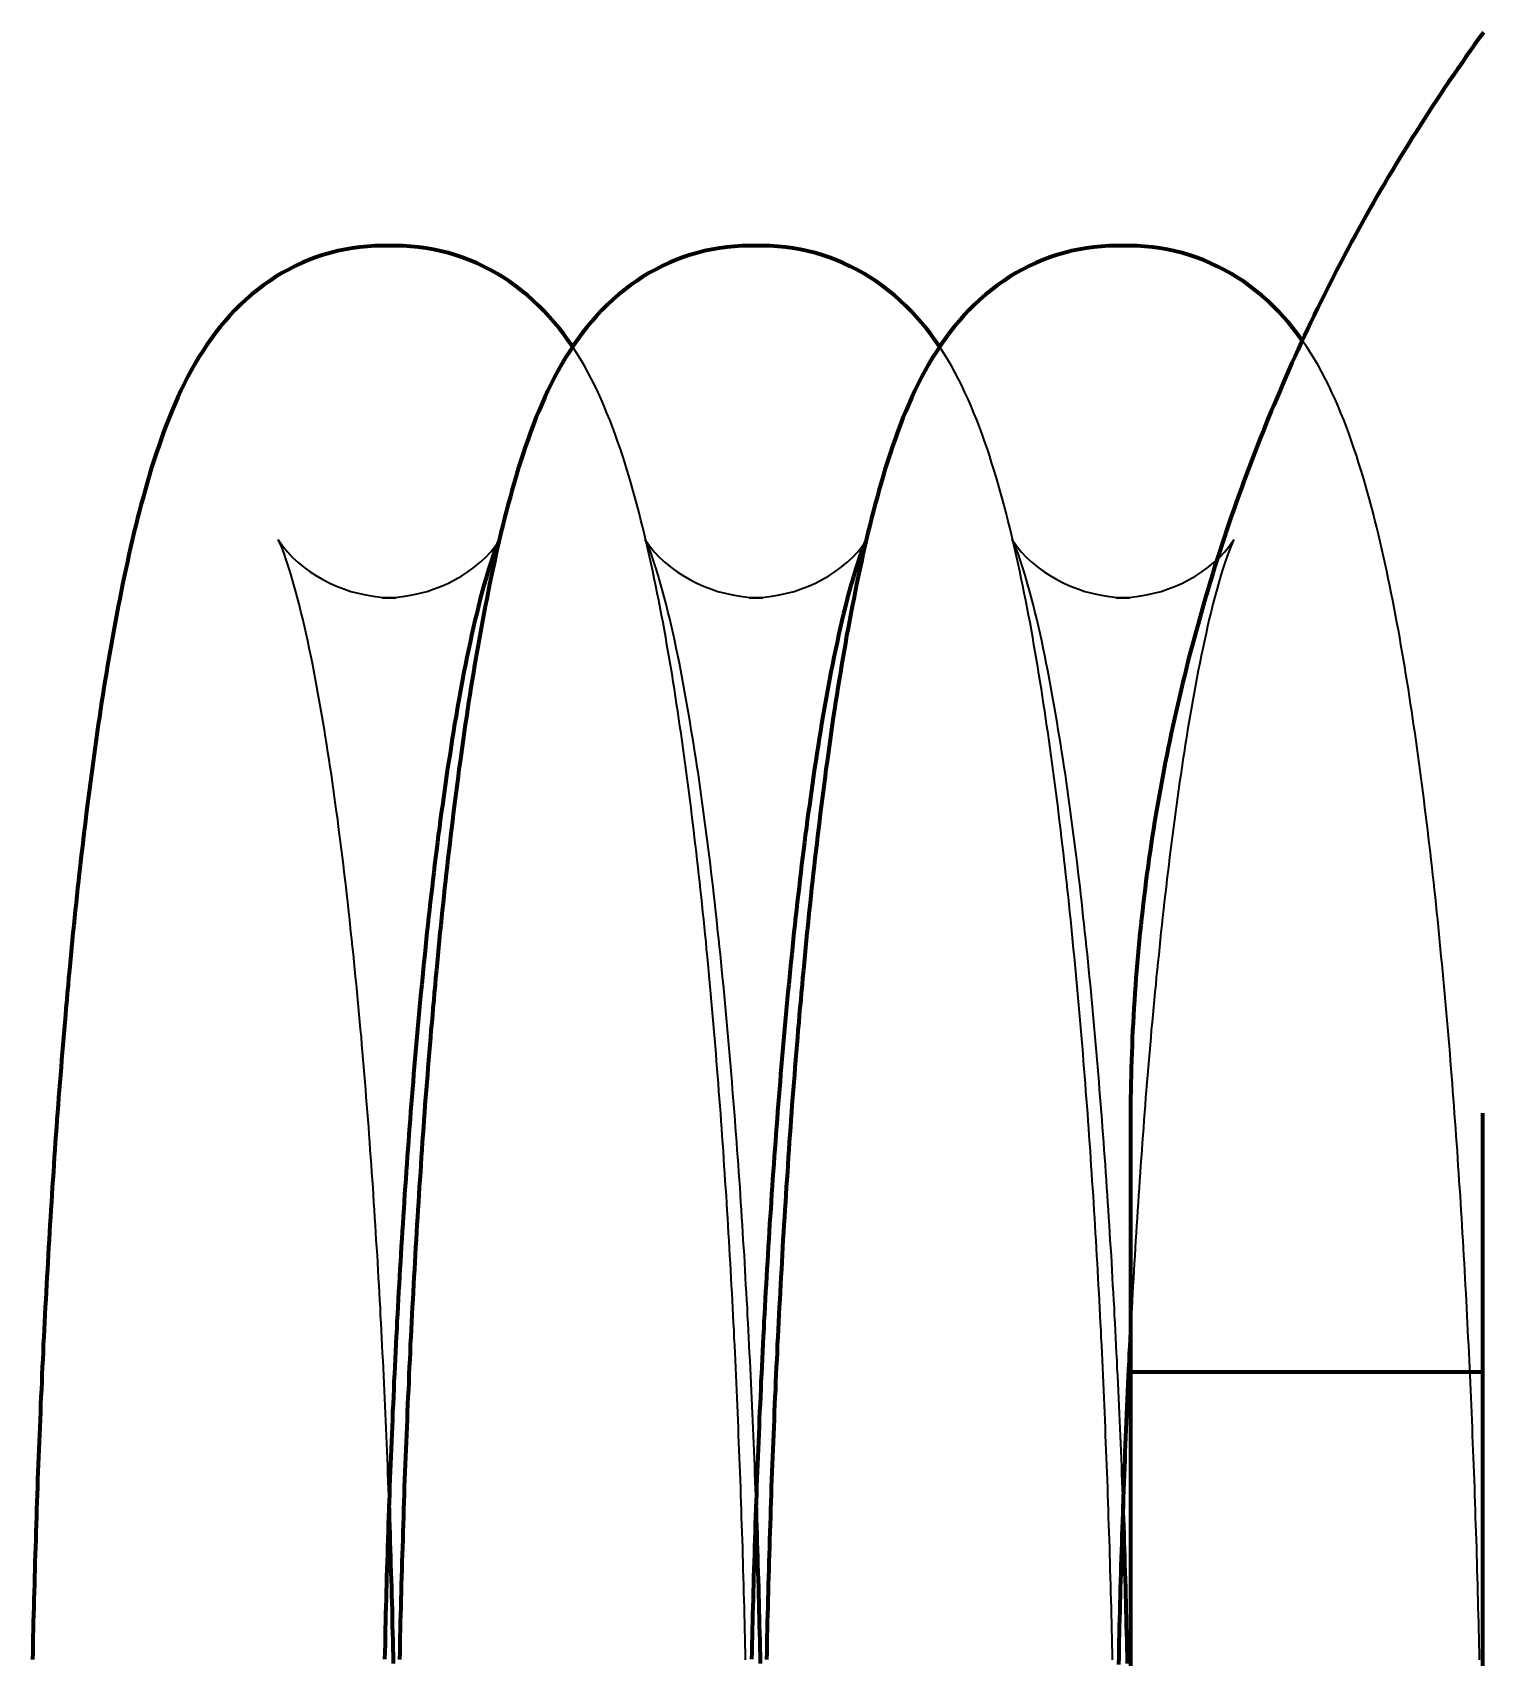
# Model space of a CAD drawing. Header units: millimetres. Extents: x 0 to 2208, y 0 to 420.
# Drawn here: x 165.57 to 175.25, y 202.58 to 213.43 of the extents above; entities that cross this region are included whole.
import ezdxf

# ---------------------------------------------------------------- set-up
doc = ezdxf.new("R2010")
doc.units = ezdxf.units.MM
doc.linetypes.add('IRAM-E-TRAZOS', pattern=[5, 4, -1])
doc.layers.add('01-VISIBLE', color=7, linetype='CONTINUOUS', lineweight=70)
doc.layers.add('02-OCULTA', color=4, linetype='IRAM-E-TRAZOS', lineweight=35)

msp = doc.modelspace()

# ---------------------------------------------------------------- linework, layer by layer
at = {"layer": '01-VISIBLE'}
for p, q in [((167.991, 212.003), (167.901, 212.003)), ((170.441, 212.003), (170.351, 212.003)), ((172.891, 212.003), (172.801, 212.003)), ((172.896, 206.165), (172.896, 204.486)), ((175.246, 206.165), (175.246, 204.486)), ((172.896, 204.486), (172.896, 197.032)), ((175.246, 204.486), (175.246, 197.032))]:
    msp.add_line(p, q, dxfattribs=at)
for points in [[(175.252, 213.427), (175.222, 213.386), (175.193, 213.346), (175.164, 213.305), (175.135, 213.264), (175.107, 213.223), (175.078, 213.182), (175.05, 213.14), (175.021, 213.099), (174.993, 213.058), (174.965, 213.016), (174.938, 212.974), (174.91, 212.933), (174.883, 212.891), (174.856, 212.849), (174.829, 212.806), (174.802, 212.764), (174.775, 212.722), (174.749, 212.679), (174.722, 212.637), (174.696, 212.594), (174.67, 212.551), (174.644, 212.508), (174.619, 212.465), (174.593, 212.422), (174.568, 212.379), (174.543, 212.336), (174.518, 212.292), (174.493, 212.249), (174.469, 212.205), (174.444, 212.161), (174.42, 212.117), (174.396, 212.073), (174.372, 212.029), (174.348, 211.985), (174.325, 211.941), (174.302, 211.897), (174.278, 211.852), (174.256, 211.808), (174.233, 211.763), (174.21, 211.718), (174.188, 211.674), (174.166, 211.629), (174.144, 211.584), (174.122, 211.539), (174.1, 211.494), (174.079, 211.448), (174.057, 211.403), (174.036, 211.358), (174.015, 211.312), (173.995, 211.267), (173.974, 211.221), (173.954, 211.175), (173.933, 211.129), (173.913, 211.083), (173.894, 211.037), (173.874, 210.991), (173.855, 210.945), (173.835, 210.899), (173.816, 210.853), (173.797, 210.806), (173.779, 210.76), (173.76, 210.713), (173.742, 210.667), (173.724, 210.62), (173.706, 210.573), (173.688, 210.526), (173.671, 210.479), (173.653, 210.432), (173.636, 210.385), (173.619, 210.338), (173.602, 210.291), (173.586, 210.244), (173.569, 210.197), (173.553, 210.149), (173.537, 210.102), (173.521, 210.054), (173.506, 210.007), (173.49, 209.959), (173.475, 209.911), (173.46, 209.864), (173.445, 209.816), (173.431, 209.768), (173.416, 209.72), (173.402, 209.672), (173.388, 209.624), (173.374, 209.576), (173.36, 209.528), (173.347, 209.479), (173.334, 209.431), (173.32, 209.383), (173.308, 209.334), (173.295, 209.286), (173.282, 209.237), (173.27, 209.189), (173.258, 209.14), (173.246, 209.092), (173.234, 209.043), (173.223, 208.994), (173.211, 208.945), (173.2, 208.897), (173.189, 208.848), (173.179, 208.799), (173.168, 208.75), (173.158, 208.701), (173.148, 208.652), (173.138, 208.603), (173.128, 208.554), (173.118, 208.504), (173.109, 208.455), (173.1, 208.406), (173.091, 208.357), (173.082, 208.307), (173.074, 208.258), (173.065, 208.209), (173.057, 208.159), (173.049, 208.11), (173.041, 208.06), (173.034, 208.011), (173.027, 207.961), (173.019, 207.912), (173.013, 207.862), (173.006, 207.813), (172.999, 207.763), (172.993, 207.713), (172.987, 207.664), (172.981, 207.614), (172.975, 207.564), (172.969, 207.514), (172.964, 207.465), (172.959, 207.415), (172.954, 207.365), (172.949, 207.315), (172.945, 207.265), (172.94, 207.215), (172.936, 207.165), (172.932, 207.115), (172.929, 207.066), (172.925, 207.016), (172.922, 206.966), (172.919, 206.916), (172.916, 206.866), (172.913, 206.816), (172.91, 206.766), (172.908, 206.716), (172.906, 206.666), (172.904, 206.616), (172.902, 206.566), (172.901, 206.515), (172.9, 206.465), (172.898, 206.415), (172.898, 206.365), (172.897, 206.315), (172.896, 206.265), (172.896, 206.215), (172.896, 206.165)], [(167.901, 212.003), (167.851, 212.002), (167.801, 211.999), (167.751, 211.995), (167.702, 211.988), (167.652, 211.979), (167.603, 211.969), (167.555, 211.957), (167.507, 211.943), (167.459, 211.927), (167.412, 211.909), (167.366, 211.89), (167.321, 211.869), (167.276, 211.846), (167.232, 211.822), (167.189, 211.796), (167.148, 211.768), (167.107, 211.74), (167.067, 211.709), (167.028, 211.678), (166.99, 211.645), (166.954, 211.611), (166.918, 211.575), (166.884, 211.539), (166.851, 211.501), (166.819, 211.463), (166.788, 211.423), (166.758, 211.383), (166.729, 211.342), (166.702, 211.3), (166.675, 211.258), (166.649, 211.215), (166.625, 211.171), (166.601, 211.127), (166.579, 211.082), (166.557, 211.037), (166.536, 210.992), (166.515, 210.946), (166.496, 210.9), (166.477, 210.854), (166.459, 210.807), (166.441, 210.76), (166.424, 210.713), (166.408, 210.666), (166.392, 210.618), (166.376, 210.571), (166.361, 210.523), (166.347, 210.475), (166.333, 210.427), (166.319, 210.379), (166.306, 210.331), (166.292, 210.282), (166.28, 210.234), (166.267, 210.185), (166.255, 210.137), (166.243, 210.088), (166.232, 210.039), (166.22, 209.991), (166.209, 209.942), (166.199, 209.893), (166.188, 209.844), (166.178, 209.795), (166.167, 209.746), (166.157, 209.697), (166.148, 209.648), (166.138, 209.599), (166.129, 209.549), (166.119, 209.5), (166.11, 209.451), (166.101, 209.402), (166.093, 209.352), (166.084, 209.303), (166.075, 209.254), (166.067, 209.204), (166.059, 209.155), (166.051, 209.106), (166.043, 209.056), (166.035, 209.007), (166.027, 208.957), (166.02, 208.908), (166.012, 208.858), (166.005, 208.809), (165.998, 208.759), (165.991, 208.709), (165.984, 208.66), (165.977, 208.61), (165.97, 208.561), (165.963, 208.511), (165.957, 208.461), (165.95, 208.412), (165.944, 208.362), (165.937, 208.312), (165.931, 208.263), (165.925, 208.213), (165.919, 208.163), (165.913, 208.114), (165.907, 208.064), (165.901, 208.014), (165.895, 207.965), (165.889, 207.915), (165.884, 207.865), (165.878, 207.815), (165.873, 207.765), (165.867, 207.716), (165.862, 207.666), (165.857, 207.616), (165.851, 207.566), (165.846, 207.517), (165.841, 207.467), (165.836, 207.417), (165.831, 207.367), (165.826, 207.317), (165.821, 207.267), (165.817, 207.218), (165.812, 207.168), (165.807, 207.118), (165.803, 207.068), (165.798, 207.018), (165.794, 206.968), (165.789, 206.918), (165.785, 206.868), (165.781, 206.819), (165.776, 206.769), (165.772, 206.719), (165.768, 206.669), (165.764, 206.619), (165.76, 206.569), (165.756, 206.519), (165.752, 206.469), (165.748, 206.419), (165.744, 206.369), (165.74, 206.319), (165.736, 206.27), (165.733, 206.22), (165.729, 206.17), (165.725, 206.12), (165.722, 206.07), (165.718, 206.02), (165.715, 205.97), (165.711, 205.92), (165.708, 205.87), (165.705, 205.82), (165.701, 205.77), (165.698, 205.72), (165.695, 205.67), (165.692, 205.62), (165.688, 205.57), (165.685, 205.52), (165.682, 205.47), (165.679, 205.42), (165.676, 205.37), (165.673, 205.32), (165.67, 205.27), (165.668, 205.22), (165.665, 205.17), (165.662, 205.12), (165.659, 205.07), (165.656, 205.02), (165.654, 204.97), (165.651, 204.92), (165.649, 204.87), (165.646, 204.82), (165.643, 204.77), (165.641, 204.72), (165.638, 204.67), (165.636, 204.62), (165.634, 204.57), (165.631, 204.52), (165.629, 204.47), (165.627, 204.42), (165.625, 204.37), (165.622, 204.32), (165.62, 204.27), (165.618, 204.22), (165.616, 204.17), (165.614, 204.12), (165.612, 204.07), (165.61, 204.02), (165.608, 203.97), (165.606, 203.92), (165.604, 203.87), (165.602, 203.82), (165.6, 203.77), (165.598, 203.72), (165.597, 203.67), (165.595, 203.62), (165.593, 203.57), (165.592, 203.52), (165.59, 203.469), (165.588, 203.419), (165.587, 203.369), (165.585, 203.319), (165.584, 203.269), (165.582, 203.219), (165.581, 203.169), (165.579, 203.119), (165.578, 203.069), (165.577, 203.019), (165.575, 202.969), (165.574, 202.919), (165.573, 202.869), (165.571, 202.819), (165.57, 202.769), (165.569, 202.719), (165.568, 202.669), (165.567, 202.619), (165.566, 202.569)], [(169.171, 211.33), (169.142, 211.372), (169.112, 211.413), (169.082, 211.453), (169.049, 211.492), (169.016, 211.53), (168.982, 211.567), (168.946, 211.603), (168.909, 211.638), (168.872, 211.671), (168.833, 211.703), (168.792, 211.734), (168.751, 211.764), (168.709, 211.792), (168.666, 211.818), (168.622, 211.843), (168.577, 211.866), (168.531, 211.887), (168.484, 211.907), (168.437, 211.925), (168.389, 211.941), (168.341, 211.956), (168.292, 211.968), (168.242, 211.979), (168.192, 211.988), (168.142, 211.994), (168.092, 211.999), (168.041, 212.002), (167.991, 212.003)], [(170.351, 212.003), (170.301, 212.002), (170.251, 211.999), (170.201, 211.995), (170.152, 211.988), (170.102, 211.979), (170.053, 211.969), (170.005, 211.957), (169.957, 211.943), (169.909, 211.927), (169.862, 211.909), (169.816, 211.89), (169.771, 211.869), (169.726, 211.846), (169.682, 211.822), (169.639, 211.796), (169.598, 211.768), (169.557, 211.74), (169.517, 211.709), (169.478, 211.678), (169.44, 211.645), (169.404, 211.611), (169.368, 211.575), (169.334, 211.539), (169.301, 211.501), (169.269, 211.463), (169.238, 211.423), (169.208, 211.383), (169.179, 211.342), (169.152, 211.3), (169.125, 211.258), (169.099, 211.215), (169.075, 211.171), (169.051, 211.127), (169.029, 211.082), (169.007, 211.037), (168.986, 210.992), (168.965, 210.946), (168.946, 210.9), (168.927, 210.854), (168.909, 210.807), (168.891, 210.76), (168.874, 210.713), (168.858, 210.666), (168.842, 210.618), (168.826, 210.571), (168.811, 210.523), (168.797, 210.475), (168.783, 210.427), (168.769, 210.379), (168.756, 210.331), (168.742, 210.282), (168.73, 210.234), (168.717, 210.185), (168.705, 210.137), (168.693, 210.088), (168.682, 210.039), (168.67, 209.991), (168.659, 209.942), (168.649, 209.893), (168.638, 209.844), (168.628, 209.795), (168.617, 209.746), (168.607, 209.697), (168.598, 209.648), (168.588, 209.599), (168.579, 209.549), (168.569, 209.5), (168.56, 209.451), (168.551, 209.402), (168.543, 209.352), (168.534, 209.303), (168.525, 209.254), (168.517, 209.204), (168.509, 209.155), (168.501, 209.106), (168.493, 209.056), (168.485, 209.007), (168.477, 208.957), (168.47, 208.908), (168.462, 208.858), (168.455, 208.809), (168.448, 208.759), (168.441, 208.709), (168.434, 208.66), (168.427, 208.61), (168.42, 208.561), (168.413, 208.511), (168.407, 208.461), (168.4, 208.412), (168.394, 208.362), (168.387, 208.312), (168.381, 208.263), (168.375, 208.213), (168.369, 208.163), (168.363, 208.114), (168.357, 208.064), (168.351, 208.014), (168.345, 207.965), (168.339, 207.915), (168.334, 207.865), (168.328, 207.815), (168.323, 207.765), (168.317, 207.716), (168.312, 207.666), (168.307, 207.616), (168.301, 207.566), (168.296, 207.517), (168.291, 207.467), (168.286, 207.417), (168.281, 207.367), (168.276, 207.317), (168.271, 207.267), (168.267, 207.218), (168.262, 207.168), (168.257, 207.118), (168.253, 207.068), (168.248, 207.018), (168.244, 206.968), (168.239, 206.918), (168.235, 206.868), (168.231, 206.819), (168.226, 206.769), (168.222, 206.719), (168.218, 206.669), (168.214, 206.619), (168.21, 206.569), (168.206, 206.519), (168.202, 206.469), (168.198, 206.419), (168.194, 206.369), (168.19, 206.319), (168.186, 206.27), (168.183, 206.22), (168.179, 206.17), (168.175, 206.12), (168.172, 206.07), (168.168, 206.02), (168.165, 205.97), (168.161, 205.92), (168.158, 205.87), (168.155, 205.82), (168.151, 205.77), (168.148, 205.72), (168.145, 205.67), (168.142, 205.62), (168.138, 205.57), (168.135, 205.52), (168.132, 205.47), (168.129, 205.42), (168.126, 205.37), (168.123, 205.32), (168.12, 205.27), (168.118, 205.22), (168.115, 205.17), (168.112, 205.12), (168.109, 205.07), (168.106, 205.02), (168.104, 204.97), (168.101, 204.92), (168.099, 204.87), (168.096, 204.82), (168.093, 204.77), (168.091, 204.72), (168.088, 204.67), (168.086, 204.62), (168.084, 204.57), (168.081, 204.52), (168.079, 204.47), (168.077, 204.42), (168.075, 204.37), (168.072, 204.32), (168.07, 204.27), (168.068, 204.22), (168.066, 204.17), (168.064, 204.12), (168.062, 204.07), (168.06, 204.02), (168.058, 203.97), (168.056, 203.92), (168.054, 203.87), (168.052, 203.82), (168.05, 203.77), (168.048, 203.72), (168.047, 203.67), (168.045, 203.62), (168.043, 203.57), (168.042, 203.52), (168.04, 203.469), (168.038, 203.419), (168.037, 203.369), (168.035, 203.319), (168.034, 203.269), (168.032, 203.219), (168.031, 203.169), (168.029, 203.119), (168.028, 203.069), (168.027, 203.019), (168.025, 202.969), (168.024, 202.919), (168.023, 202.869), (168.021, 202.819), (168.02, 202.769), (168.019, 202.719), (168.018, 202.669), (168.017, 202.619), (168.016, 202.569)], [(171.621, 211.33), (171.592, 211.372), (171.562, 211.413), (171.532, 211.453), (171.499, 211.492), (171.466, 211.53), (171.432, 211.567), (171.396, 211.603), (171.359, 211.638), (171.322, 211.671), (171.283, 211.703), (171.242, 211.734), (171.201, 211.764), (171.159, 211.792), (171.116, 211.818), (171.072, 211.843), (171.027, 211.866), (170.981, 211.887), (170.934, 211.907), (170.887, 211.925), (170.839, 211.941), (170.791, 211.956), (170.742, 211.968), (170.692, 211.979), (170.642, 211.988), (170.592, 211.994), (170.542, 211.999), (170.491, 212.002), (170.441, 212.003)], [(172.801, 212.003), (172.751, 212.002), (172.701, 211.999), (172.651, 211.995), (172.602, 211.988), (172.552, 211.979), (172.503, 211.969), (172.455, 211.957), (172.407, 211.943), (172.359, 211.927), (172.312, 211.909), (172.266, 211.89), (172.221, 211.869), (172.176, 211.846), (172.132, 211.822), (172.089, 211.796), (172.048, 211.768), (172.007, 211.74), (171.967, 211.709), (171.928, 211.678), (171.89, 211.645), (171.854, 211.611), (171.818, 211.575), (171.784, 211.539), (171.751, 211.501), (171.719, 211.463), (171.688, 211.423), (171.658, 211.383), (171.629, 211.342), (171.602, 211.3), (171.575, 211.258), (171.549, 211.215), (171.525, 211.171), (171.501, 211.127), (171.479, 211.082), (171.457, 211.037), (171.436, 210.992), (171.415, 210.946), (171.396, 210.9), (171.377, 210.854), (171.359, 210.807), (171.341, 210.76), (171.324, 210.713), (171.308, 210.666), (171.292, 210.618), (171.276, 210.571), (171.261, 210.523), (171.247, 210.475), (171.233, 210.427), (171.219, 210.379), (171.206, 210.331), (171.192, 210.282), (171.18, 210.234), (171.167, 210.185), (171.155, 210.137), (171.143, 210.088), (171.132, 210.039), (171.12, 209.991), (171.109, 209.942), (171.099, 209.893), (171.088, 209.844), (171.078, 209.795), (171.067, 209.746), (171.057, 209.697), (171.048, 209.648), (171.038, 209.599), (171.029, 209.549), (171.019, 209.5), (171.01, 209.451), (171.001, 209.402), (170.993, 209.352), (170.984, 209.303), (170.975, 209.254), (170.967, 209.204), (170.959, 209.155), (170.951, 209.106), (170.943, 209.056), (170.935, 209.007), (170.927, 208.957), (170.92, 208.908), (170.912, 208.858), (170.905, 208.809), (170.898, 208.759), (170.891, 208.709), (170.884, 208.66), (170.877, 208.61), (170.87, 208.561), (170.863, 208.511), (170.857, 208.461), (170.85, 208.412), (170.844, 208.362), (170.837, 208.312), (170.831, 208.263), (170.825, 208.213), (170.819, 208.163), (170.813, 208.114), (170.807, 208.064), (170.801, 208.014), (170.795, 207.965), (170.789, 207.915), (170.784, 207.865), (170.778, 207.815), (170.773, 207.765), (170.767, 207.716), (170.762, 207.666), (170.757, 207.616), (170.751, 207.566), (170.746, 207.517), (170.741, 207.467), (170.736, 207.417), (170.731, 207.367), (170.726, 207.317), (170.721, 207.267), (170.717, 207.218), (170.712, 207.168), (170.707, 207.118), (170.703, 207.068), (170.698, 207.018), (170.694, 206.968), (170.689, 206.918), (170.685, 206.868), (170.681, 206.819), (170.676, 206.769), (170.672, 206.719), (170.668, 206.669), (170.664, 206.619), (170.66, 206.569), (170.656, 206.519), (170.652, 206.469), (170.648, 206.419), (170.644, 206.369), (170.64, 206.319), (170.636, 206.27), (170.633, 206.22), (170.629, 206.17), (170.625, 206.12), (170.622, 206.07), (170.618, 206.02), (170.615, 205.97), (170.611, 205.92), (170.608, 205.87), (170.605, 205.82), (170.601, 205.77), (170.598, 205.72), (170.595, 205.67), (170.592, 205.62), (170.588, 205.57), (170.585, 205.52), (170.582, 205.47), (170.579, 205.42), (170.576, 205.37), (170.573, 205.32), (170.57, 205.27), (170.568, 205.22), (170.565, 205.17), (170.562, 205.12), (170.559, 205.07), (170.556, 205.02), (170.554, 204.97), (170.551, 204.92), (170.549, 204.87), (170.546, 204.82), (170.543, 204.77), (170.541, 204.72), (170.538, 204.67), (170.536, 204.62), (170.534, 204.57), (170.531, 204.52), (170.529, 204.47), (170.527, 204.42), (170.525, 204.37), (170.522, 204.32), (170.52, 204.27), (170.518, 204.22), (170.516, 204.17), (170.514, 204.12), (170.512, 204.07), (170.51, 204.02), (170.508, 203.97), (170.506, 203.92), (170.504, 203.87), (170.502, 203.82), (170.5, 203.77), (170.498, 203.72), (170.497, 203.67), (170.495, 203.62), (170.493, 203.57), (170.492, 203.52), (170.49, 203.469), (170.488, 203.419), (170.487, 203.369), (170.485, 203.319), (170.484, 203.269), (170.482, 203.219), (170.481, 203.169), (170.479, 203.119), (170.478, 203.069), (170.477, 203.019), (170.475, 202.969), (170.474, 202.919), (170.473, 202.869), (170.471, 202.819), (170.47, 202.769), (170.469, 202.719), (170.468, 202.669), (170.467, 202.619), (170.466, 202.569)], [(174.043, 211.371), (174.013, 211.412), (173.982, 211.452), (173.95, 211.491), (173.916, 211.53), (173.882, 211.567), (173.846, 211.603), (173.81, 211.638), (173.772, 211.671), (173.733, 211.703), (173.693, 211.734), (173.652, 211.764), (173.609, 211.792), (173.566, 211.818), (173.522, 211.843), (173.477, 211.866), (173.431, 211.887), (173.385, 211.907), (173.337, 211.925), (173.289, 211.941), (173.241, 211.956), (173.192, 211.968), (173.142, 211.979), (173.092, 211.988), (173.042, 211.994), (172.992, 211.999), (172.941, 212.002), (172.891, 212.003)], [(168.679, 210.029), (168.66, 209.983), (168.642, 209.936), (168.626, 209.888), (168.61, 209.841), (168.596, 209.793), (168.582, 209.744), (168.568, 209.696), (168.555, 209.648), (168.543, 209.599), (168.531, 209.55), (168.519, 209.502), (168.508, 209.453), (168.497, 209.404), (168.487, 209.355), (168.476, 209.306), (168.466, 209.257), (168.456, 209.208), (168.446, 209.159), (168.437, 209.109), (168.428, 209.06), (168.419, 209.011), (168.41, 208.961), (168.401, 208.912), (168.393, 208.863), (168.384, 208.813), (168.376, 208.764), (168.368, 208.714), (168.36, 208.665), (168.353, 208.615), (168.345, 208.566), (168.337, 208.516), (168.33, 208.467), (168.323, 208.417), (168.316, 208.367), (168.309, 208.318), (168.302, 208.268), (168.295, 208.219), (168.288, 208.169), (168.282, 208.119), (168.275, 208.069), (168.269, 208.02), (168.263, 207.97), (168.256, 207.92), (168.25, 207.871), (168.244, 207.821), (168.238, 207.771), (168.233, 207.721), (168.227, 207.671), (168.221, 207.622), (168.216, 207.572), (168.21, 207.522), (168.205, 207.472), (168.199, 207.422), (168.194, 207.373), (168.189, 207.323), (168.184, 207.273), (168.179, 207.223), (168.174, 207.173), (168.169, 207.123), (168.164, 207.073), (168.159, 207.023), (168.154, 206.974), (168.149, 206.924), (168.145, 206.874), (168.14, 206.824), (168.136, 206.774), (168.131, 206.724), (168.127, 206.674), (168.123, 206.624), (168.118, 206.574), (168.114, 206.524), (168.11, 206.474), (168.106, 206.424), (168.102, 206.374), (168.098, 206.324), (168.094, 206.274), (168.09, 206.225), (168.086, 206.175), (168.082, 206.125), (168.078, 206.075), (168.075, 206.025), (168.071, 205.975), (168.067, 205.925), (168.064, 205.875), (168.06, 205.825), (168.057, 205.775), (168.054, 205.725), (168.05, 205.675), (168.047, 205.625), (168.044, 205.575), (168.04, 205.525), (168.037, 205.475), (168.034, 205.425), (168.031, 205.375), (168.028, 205.324), (168.025, 205.274), (168.022, 205.224), (168.019, 205.174), (168.016, 205.124), (168.013, 205.074), (168.01, 205.024), (168.007, 204.974), (168.005, 204.924), (168.002, 204.874), (167.999, 204.824), (167.997, 204.774), (167.994, 204.724), (167.992, 204.674), (167.989, 204.624), (167.987, 204.574), (167.984, 204.524), (167.982, 204.474), (167.979, 204.424), (167.977, 204.374), (167.975, 204.323), (167.973, 204.273), (167.97, 204.223), (167.968, 204.173), (167.966, 204.123), (167.964, 204.073), (167.962, 204.023), (167.96, 203.973), (167.958, 203.923), (167.956, 203.873), (167.954, 203.823), (167.952, 203.773), (167.95, 203.723), (167.948, 203.672), (167.946, 203.622), (167.945, 203.572), (167.943, 203.522), (167.941, 203.472), (167.94, 203.422), (167.938, 203.372), (167.936, 203.322), (167.935, 203.272), (167.933, 203.222), (167.932, 203.172), (167.93, 203.121), (167.929, 203.071), (167.927, 203.021), (167.926, 202.971), (167.925, 202.921), (167.923, 202.871), (167.922, 202.821), (167.921, 202.771), (167.92, 202.721), (167.919, 202.67), (167.917, 202.62), (167.916, 202.57)], [(171.129, 210.029), (171.11, 209.983), (171.092, 209.936), (171.076, 209.888), (171.06, 209.841), (171.046, 209.793), (171.032, 209.744), (171.018, 209.696), (171.005, 209.648), (170.993, 209.599), (170.981, 209.55), (170.969, 209.502), (170.958, 209.453), (170.947, 209.404), (170.937, 209.355), (170.926, 209.306), (170.916, 209.257), (170.906, 209.208), (170.896, 209.159), (170.887, 209.109), (170.878, 209.06), (170.869, 209.011), (170.86, 208.961), (170.851, 208.912), (170.843, 208.863), (170.834, 208.813), (170.826, 208.764), (170.818, 208.714), (170.81, 208.665), (170.803, 208.615), (170.795, 208.566), (170.787, 208.516), (170.78, 208.467), (170.773, 208.417), (170.766, 208.367), (170.759, 208.318), (170.752, 208.268), (170.745, 208.219), (170.738, 208.169), (170.732, 208.119), (170.725, 208.069), (170.719, 208.02), (170.713, 207.97), (170.706, 207.92), (170.7, 207.871), (170.694, 207.821), (170.688, 207.771), (170.683, 207.721), (170.677, 207.671), (170.671, 207.622), (170.666, 207.572), (170.66, 207.522), (170.655, 207.472), (170.649, 207.422), (170.644, 207.373), (170.639, 207.323), (170.634, 207.273), (170.629, 207.223), (170.624, 207.173), (170.619, 207.123), (170.614, 207.073), (170.609, 207.023), (170.604, 206.974), (170.599, 206.924), (170.595, 206.874), (170.59, 206.824), (170.586, 206.774), (170.581, 206.724), (170.577, 206.674), (170.573, 206.624), (170.568, 206.574), (170.564, 206.524), (170.56, 206.474), (170.556, 206.424), (170.552, 206.374), (170.548, 206.324), (170.544, 206.274), (170.54, 206.225), (170.536, 206.175), (170.532, 206.125), (170.528, 206.075), (170.525, 206.025), (170.521, 205.975), (170.517, 205.925), (170.514, 205.875), (170.51, 205.825), (170.507, 205.775), (170.504, 205.725), (170.5, 205.675), (170.497, 205.625), (170.494, 205.575), (170.49, 205.525), (170.487, 205.475), (170.484, 205.425), (170.481, 205.375), (170.478, 205.324), (170.475, 205.274), (170.472, 205.224), (170.469, 205.174), (170.466, 205.124), (170.463, 205.074), (170.46, 205.024), (170.457, 204.974), (170.455, 204.924), (170.452, 204.874), (170.449, 204.824), (170.447, 204.774), (170.444, 204.724), (170.442, 204.674), (170.439, 204.624), (170.437, 204.574), (170.434, 204.524), (170.432, 204.474), (170.429, 204.424), (170.427, 204.374), (170.425, 204.323), (170.423, 204.273), (170.42, 204.223), (170.418, 204.173), (170.416, 204.123), (170.414, 204.073), (170.412, 204.023), (170.41, 203.973), (170.408, 203.923), (170.406, 203.873), (170.404, 203.823), (170.402, 203.773), (170.4, 203.723), (170.398, 203.672), (170.396, 203.622), (170.395, 203.572), (170.393, 203.522), (170.391, 203.472), (170.39, 203.422), (170.388, 203.372), (170.386, 203.322), (170.385, 203.272), (170.383, 203.222), (170.382, 203.172), (170.38, 203.121), (170.379, 203.071), (170.377, 203.021), (170.376, 202.971), (170.375, 202.921), (170.373, 202.871), (170.372, 202.821), (170.371, 202.771), (170.37, 202.721), (170.369, 202.67), (170.367, 202.62), (170.366, 202.57)], [(175.246, 206.215), (175.246, 206.165)], [(172.896, 204.759), (172.893, 204.709), (172.891, 204.658), (172.888, 204.608), (172.886, 204.557), (172.883, 204.507), (172.881, 204.456), (172.879, 204.406), (172.876, 204.355), (172.874, 204.305), (172.872, 204.254), (172.869, 204.204), (172.867, 204.153), (172.865, 204.103), (172.863, 204.052), (172.861, 204.002), (172.859, 203.951), (172.857, 203.901), (172.855, 203.85), (172.853, 203.8), (172.851, 203.749), (172.849, 203.699), (172.847, 203.648), (172.846, 203.598), (172.844, 203.547), (172.842, 203.496), (172.84, 203.446), (172.839, 203.395), (172.837, 203.345), (172.836, 203.294), (172.834, 203.244), (172.832, 203.193), (172.831, 203.143), (172.829, 203.092), (172.828, 203.042), (172.827, 202.991), (172.825, 202.941), (172.824, 202.89), (172.823, 202.839), (172.821, 202.789), (172.82, 202.738), (172.819, 202.688), (172.818, 202.637), (172.817, 202.587), (172.815, 202.536)], [(174.071, 204.486), (174.02, 204.486), (173.969, 204.486), (173.918, 204.486), (173.867, 204.486), (173.816, 204.486), (173.764, 204.486), (173.713, 204.486), (173.662, 204.486), (173.611, 204.486), (173.56, 204.486), (173.509, 204.486), (173.458, 204.486), (173.407, 204.486), (173.356, 204.486), (173.305, 204.486), (173.254, 204.486), (173.202, 204.486), (173.151, 204.486), (173.1, 204.486), (173.049, 204.486), (172.998, 204.486), (172.947, 204.486), (172.896, 204.486)], [(174.071, 204.486), (174.02, 204.486), (173.969, 204.486), (173.918, 204.486), (173.867, 204.486), (173.816, 204.486), (173.764, 204.486), (173.713, 204.486), (173.662, 204.486), (173.611, 204.486), (173.56, 204.486), (173.509, 204.486), (173.458, 204.486), (173.407, 204.486), (173.356, 204.486), (173.305, 204.486), (173.254, 204.486), (173.202, 204.486), (173.151, 204.486), (173.1, 204.486), (173.049, 204.486), (172.998, 204.486), (172.947, 204.486), (172.896, 204.486)], [(175.246, 204.486), (175.195, 204.486), (175.144, 204.486), (175.093, 204.486), (175.042, 204.486), (174.991, 204.486), (174.939, 204.486), (174.888, 204.486), (174.837, 204.486), (174.786, 204.486), (174.735, 204.486), (174.684, 204.486), (174.633, 204.486), (174.582, 204.486), (174.531, 204.486), (174.48, 204.486), (174.429, 204.486), (174.377, 204.486), (174.326, 204.486), (174.275, 204.486), (174.224, 204.486), (174.173, 204.486), (174.122, 204.486), (174.071, 204.486)], [(175.246, 204.486), (175.195, 204.486), (175.144, 204.486), (175.093, 204.486), (175.042, 204.486), (174.991, 204.486), (174.939, 204.486), (174.888, 204.486), (174.837, 204.486), (174.786, 204.486), (174.735, 204.486), (174.684, 204.486), (174.633, 204.486), (174.582, 204.486), (174.531, 204.486), (174.48, 204.486), (174.429, 204.486), (174.377, 204.486), (174.326, 204.486), (174.275, 204.486), (174.224, 204.486), (174.173, 204.486), (174.122, 204.486), (174.071, 204.486)], [(167.976, 202.542), (167.975, 202.593), (167.974, 202.644), (167.973, 202.695), (167.972, 202.745), (167.97, 202.796), (167.969, 202.847), (167.968, 202.898), (167.966, 202.948), (167.965, 202.999), (167.964, 203.05), (167.962, 203.1), (167.961, 203.151), (167.959, 203.202), (167.958, 203.253), (167.956, 203.303), (167.954, 203.354), (167.953, 203.405), (167.951, 203.455), (167.949, 203.506), (167.948, 203.557), (167.946, 203.608)], [(170.426, 202.542), (170.425, 202.593), (170.424, 202.644), (170.423, 202.695), (170.422, 202.745), (170.42, 202.796), (170.419, 202.847), (170.418, 202.898), (170.416, 202.948), (170.415, 202.999), (170.414, 203.05), (170.412, 203.1), (170.411, 203.151), (170.409, 203.202), (170.408, 203.253), (170.406, 203.303), (170.404, 203.354), (170.403, 203.405), (170.401, 203.455), (170.399, 203.506), (170.398, 203.557), (170.396, 203.608)], [(172.876, 202.542), (172.875, 202.593), (172.874, 202.644), (172.873, 202.695), (172.872, 202.745), (172.87, 202.796), (172.869, 202.847), (172.868, 202.898), (172.866, 202.948), (172.865, 202.999), (172.864, 203.05), (172.862, 203.1), (172.861, 203.151), (172.859, 203.202), (172.858, 203.253), (172.856, 203.303), (172.854, 203.354), (172.853, 203.405), (172.851, 203.455), (172.849, 203.506), (172.848, 203.557), (172.846, 203.608)]]:
    msp.add_lwpolyline(points, dxfattribs=at)
at = {"layer": '02-OCULTA'}
for p, q in [((167.991, 209.653), (167.901, 209.653)), ((170.441, 209.653), (170.351, 209.653)), ((172.891, 209.653), (172.801, 209.653))]:
    msp.add_line(p, q, dxfattribs=at)
for points in [[(175.226, 202.566), (175.225, 202.616), (175.224, 202.666), (175.223, 202.716), (175.222, 202.766), (175.221, 202.816), (175.219, 202.866), (175.218, 202.916), (175.217, 202.966), (175.215, 203.016), (175.214, 203.066), (175.213, 203.116), (175.211, 203.166), (175.21, 203.216), (175.208, 203.266), (175.207, 203.316), (175.205, 203.366), (175.204, 203.416), (175.202, 203.466), (175.2, 203.516), (175.199, 203.566), (175.197, 203.616), (175.195, 203.666), (175.194, 203.716), (175.192, 203.766), (175.19, 203.816), (175.188, 203.866), (175.186, 203.916), (175.184, 203.966), (175.182, 204.015), (175.18, 204.065), (175.178, 204.115), (175.176, 204.165), (175.174, 204.215), (175.172, 204.265), (175.17, 204.315), (175.168, 204.365), (175.165, 204.415), (175.163, 204.465), (175.161, 204.515), (175.158, 204.565), (175.156, 204.615), (175.154, 204.665), (175.151, 204.715), (175.149, 204.765), (175.146, 204.815), (175.144, 204.865), (175.141, 204.915), (175.138, 204.965), (175.136, 205.014), (175.133, 205.064), (175.13, 205.114), (175.128, 205.164), (175.125, 205.214), (175.122, 205.264), (175.119, 205.314), (175.116, 205.364), (175.113, 205.414), (175.11, 205.464), (175.107, 205.514), (175.104, 205.564), (175.101, 205.614), (175.098, 205.663), (175.094, 205.713), (175.091, 205.763), (175.088, 205.813), (175.084, 205.863), (175.081, 205.913), (175.078, 205.963), (175.074, 206.013), (175.071, 206.063), (175.067, 206.112), (175.063, 206.162), (175.06, 206.212), (175.056, 206.262), (175.052, 206.312), (175.048, 206.362), (175.045, 206.412), (175.041, 206.461), (175.037, 206.511), (175.033, 206.561), (175.029, 206.611), (175.025, 206.661), (175.02, 206.711), (175.016, 206.761), (175.012, 206.81), (175.008, 206.86), (175.003, 206.91), (174.999, 206.96), (174.994, 207.01), (174.99, 207.059), (174.985, 207.109), (174.981, 207.159), (174.976, 207.209), (174.971, 207.259), (174.966, 207.308), (174.962, 207.358), (174.957, 207.408), (174.952, 207.458), (174.947, 207.507), (174.941, 207.557), (174.936, 207.607), (174.931, 207.657), (174.926, 207.706), (174.92, 207.756), (174.915, 207.806), (174.909, 207.855), (174.904, 207.905), (174.898, 207.955), (174.892, 208.004), (174.886, 208.054), (174.88, 208.104), (174.874, 208.153), (174.868, 208.203), (174.862, 208.253), (174.856, 208.302), (174.85, 208.352), (174.843, 208.401), (174.837, 208.451), (174.83, 208.501), (174.823, 208.55), (174.817, 208.6), (174.81, 208.649), (174.803, 208.699), (174.796, 208.748), (174.788, 208.798), (174.781, 208.847), (174.774, 208.897), (174.766, 208.946), (174.758, 208.996), (174.751, 209.045), (174.743, 209.094), (174.735, 209.144), (174.727, 209.193), (174.718, 209.242), (174.71, 209.292), (174.701, 209.341), (174.693, 209.39), (174.684, 209.439), (174.675, 209.488), (174.666, 209.538), (174.656, 209.587), (174.647, 209.636), (174.637, 209.685), (174.627, 209.734), (174.617, 209.783), (174.607, 209.832), (174.596, 209.881), (174.585, 209.93), (174.574, 209.978), (174.563, 210.027), (174.551, 210.076), (174.54, 210.124), (174.528, 210.173), (174.515, 210.221), (174.503, 210.27), (174.49, 210.318), (174.476, 210.366), (174.463, 210.414), (174.449, 210.462), (174.434, 210.51), (174.419, 210.558), (174.404, 210.605), (174.388, 210.653), (174.372, 210.7), (174.355, 210.747), (174.338, 210.794), (174.32, 210.841), (174.301, 210.887), (174.282, 210.933), (174.262, 210.979), (174.241, 211.025), (174.219, 211.07), (174.197, 211.114), (174.174, 211.159), (174.15, 211.202), (174.124, 211.246), (174.098, 211.288), (174.071, 211.33), (174.043, 211.371)], [(170.326, 202.566), (170.325, 202.616), (170.324, 202.666), (170.323, 202.716), (170.322, 202.766), (170.321, 202.816), (170.319, 202.866), (170.318, 202.916), (170.317, 202.966), (170.315, 203.016), (170.314, 203.066), (170.313, 203.116), (170.311, 203.166), (170.31, 203.216), (170.308, 203.266), (170.307, 203.316), (170.305, 203.366), (170.304, 203.416), (170.302, 203.466), (170.3, 203.516), (170.299, 203.566), (170.297, 203.616), (170.295, 203.666), (170.294, 203.716), (170.292, 203.766), (170.29, 203.816), (170.288, 203.866), (170.286, 203.915), (170.284, 203.965), (170.282, 204.015), (170.28, 204.065), (170.278, 204.115), (170.276, 204.165), (170.274, 204.215), (170.272, 204.265), (170.27, 204.315), (170.268, 204.365), (170.265, 204.415), (170.263, 204.465), (170.261, 204.515), (170.258, 204.565), (170.256, 204.615), (170.254, 204.665), (170.251, 204.715), (170.249, 204.765), (170.246, 204.815), (170.244, 204.865), (170.241, 204.915), (170.238, 204.965), (170.236, 205.014), (170.233, 205.064), (170.23, 205.114), (170.228, 205.164), (170.225, 205.214), (170.222, 205.264), (170.219, 205.314), (170.216, 205.364), (170.213, 205.414), (170.21, 205.464), (170.207, 205.514), (170.204, 205.564), (170.201, 205.613), (170.198, 205.663), (170.194, 205.713), (170.191, 205.763), (170.188, 205.813), (170.184, 205.863), (170.181, 205.913), (170.178, 205.963), (170.174, 206.013), (170.171, 206.063), (170.167, 206.112), (170.163, 206.162), (170.16, 206.212), (170.156, 206.262), (170.152, 206.312), (170.148, 206.362), (170.145, 206.412), (170.141, 206.461), (170.137, 206.511), (170.133, 206.561), (170.129, 206.611), (170.125, 206.661), (170.12, 206.711), (170.116, 206.76), (170.112, 206.81), (170.108, 206.86), (170.103, 206.91), (170.099, 206.96), (170.094, 207.01), (170.09, 207.059), (170.085, 207.109), (170.081, 207.159), (170.076, 207.209), (170.071, 207.258), (170.066, 207.308), (170.062, 207.358), (170.057, 207.408), (170.052, 207.458), (170.047, 207.507), (170.041, 207.557), (170.036, 207.607), (170.031, 207.656), (170.026, 207.706), (170.02, 207.756), (170.015, 207.806), (170.009, 207.855), (170.004, 207.905), (169.998, 207.955), (169.992, 208.004), (169.986, 208.054), (169.98, 208.104), (169.974, 208.153), (169.968, 208.203), (169.962, 208.253), (169.956, 208.302), (169.95, 208.352), (169.943, 208.401), (169.937, 208.451), (169.93, 208.501), (169.923, 208.55), (169.917, 208.6), (169.91, 208.649), (169.903, 208.699), (169.896, 208.748), (169.888, 208.798), (169.881, 208.847), (169.874, 208.897), (169.866, 208.946), (169.859, 208.995), (169.851, 209.045), (169.843, 209.094), (169.835, 209.144), (169.827, 209.193), (169.818, 209.242), (169.81, 209.291), (169.801, 209.341), (169.793, 209.39), (169.784, 209.439), (169.775, 209.488), (169.766, 209.538), (169.756, 209.587), (169.747, 209.636), (169.737, 209.685), (169.727, 209.734), (169.717, 209.783), (169.707, 209.832), (169.696, 209.881), (169.685, 209.929), (169.674, 209.978), (169.663, 210.027), (169.652, 210.076), (169.64, 210.124), (169.628, 210.173), (169.615, 210.221), (169.603, 210.27), (169.59, 210.318), (169.576, 210.366), (169.563, 210.414), (169.549, 210.462), (169.534, 210.51), (169.519, 210.558), (169.504, 210.605), (169.488, 210.653), (169.472, 210.7), (169.455, 210.747), (169.438, 210.794), (169.42, 210.841), (169.401, 210.887), (169.382, 210.933), (169.362, 210.979), (169.341, 211.025), (169.32, 211.07), (169.297, 211.114), (169.274, 211.159), (169.25, 211.202), (169.224, 211.246), (169.198, 211.288), (169.171, 211.33)], [(172.776, 202.566), (172.775, 202.616), (172.774, 202.666), (172.773, 202.716), (172.772, 202.766), (172.771, 202.816), (172.769, 202.866), (172.768, 202.916), (172.767, 202.966), (172.765, 203.016), (172.764, 203.066), (172.763, 203.116), (172.761, 203.166), (172.76, 203.216), (172.758, 203.266), (172.757, 203.316), (172.755, 203.366), (172.754, 203.416), (172.752, 203.466), (172.75, 203.516), (172.749, 203.566), (172.747, 203.616), (172.745, 203.666), (172.744, 203.716), (172.742, 203.766), (172.74, 203.816), (172.738, 203.866), (172.736, 203.915), (172.734, 203.965), (172.732, 204.015), (172.73, 204.065), (172.728, 204.115), (172.726, 204.165), (172.724, 204.215), (172.722, 204.265), (172.72, 204.315), (172.718, 204.365), (172.715, 204.415), (172.713, 204.465), (172.711, 204.515), (172.708, 204.565), (172.706, 204.615), (172.704, 204.665), (172.701, 204.715), (172.699, 204.765), (172.696, 204.815), (172.694, 204.865), (172.691, 204.915), (172.688, 204.965), (172.686, 205.014), (172.683, 205.064), (172.68, 205.114), (172.678, 205.164), (172.675, 205.214), (172.672, 205.264), (172.669, 205.314), (172.666, 205.364), (172.663, 205.414), (172.66, 205.464), (172.657, 205.514), (172.654, 205.564), (172.651, 205.613), (172.648, 205.663), (172.644, 205.713), (172.641, 205.763), (172.638, 205.813), (172.634, 205.863), (172.631, 205.913), (172.628, 205.963), (172.624, 206.013), (172.621, 206.063), (172.617, 206.112), (172.613, 206.162), (172.61, 206.212), (172.606, 206.262), (172.602, 206.312), (172.598, 206.362), (172.595, 206.412), (172.591, 206.461), (172.587, 206.511), (172.583, 206.561), (172.579, 206.611), (172.575, 206.661), (172.57, 206.711), (172.566, 206.76), (172.562, 206.81), (172.558, 206.86), (172.553, 206.91), (172.549, 206.96), (172.544, 207.01), (172.54, 207.059), (172.535, 207.109), (172.531, 207.159), (172.526, 207.209), (172.521, 207.258), (172.516, 207.308), (172.512, 207.358), (172.507, 207.408), (172.502, 207.458), (172.497, 207.507), (172.491, 207.557), (172.486, 207.607), (172.481, 207.656), (172.476, 207.706), (172.47, 207.756), (172.465, 207.806), (172.459, 207.855), (172.454, 207.905), (172.448, 207.955), (172.442, 208.004), (172.436, 208.054), (172.43, 208.104), (172.424, 208.153), (172.418, 208.203), (172.412, 208.253), (172.406, 208.302), (172.4, 208.352), (172.393, 208.401), (172.387, 208.451), (172.38, 208.501), (172.373, 208.55), (172.367, 208.6), (172.36, 208.649), (172.353, 208.699), (172.346, 208.748), (172.338, 208.798), (172.331, 208.847), (172.324, 208.897), (172.316, 208.946), (172.309, 208.995), (172.301, 209.045), (172.293, 209.094), (172.285, 209.144), (172.277, 209.193), (172.268, 209.242), (172.26, 209.291), (172.251, 209.341), (172.243, 209.39), (172.234, 209.439), (172.225, 209.488), (172.216, 209.538), (172.206, 209.587), (172.197, 209.636), (172.187, 209.685), (172.177, 209.734), (172.167, 209.783), (172.157, 209.832), (172.146, 209.881), (172.135, 209.929), (172.124, 209.978), (172.113, 210.027), (172.102, 210.076), (172.09, 210.124), (172.078, 210.173), (172.065, 210.221), (172.053, 210.27), (172.04, 210.318), (172.026, 210.366), (172.013, 210.414), (171.999, 210.462), (171.984, 210.51), (171.969, 210.558), (171.954, 210.605), (171.938, 210.653), (171.922, 210.7), (171.905, 210.747), (171.888, 210.794), (171.87, 210.841), (171.851, 210.887), (171.832, 210.933), (171.812, 210.979), (171.791, 211.025), (171.77, 211.07), (171.747, 211.114), (171.724, 211.159), (171.7, 211.202), (171.674, 211.246), (171.648, 211.288), (171.621, 211.33)], [(167.946, 203.608), (167.944, 203.658), (167.942, 203.708), (167.94, 203.758), (167.939, 203.809), (167.937, 203.859), (167.935, 203.909), (167.933, 203.96), (167.931, 204.01), (167.929, 204.06), (167.926, 204.111), (167.924, 204.161), (167.922, 204.211), (167.92, 204.262), (167.918, 204.312), (167.915, 204.362), (167.913, 204.412), (167.911, 204.463), (167.908, 204.513), (167.906, 204.563), (167.903, 204.614), (167.901, 204.664), (167.898, 204.714), (167.896, 204.764), (167.893, 204.815), (167.89, 204.865), (167.888, 204.915), (167.885, 204.966), (167.882, 205.016), (167.879, 205.066), (167.876, 205.116), (167.874, 205.167), (167.871, 205.217), (167.868, 205.267), (167.865, 205.317), (167.861, 205.368), (167.858, 205.418), (167.855, 205.468), (167.852, 205.518), (167.849, 205.569), (167.845, 205.619), (167.842, 205.669), (167.839, 205.719), (167.835, 205.77), (167.832, 205.82), (167.828, 205.87), (167.825, 205.92), (167.821, 205.97), (167.817, 206.021), (167.814, 206.071), (167.81, 206.121), (167.806, 206.171), (167.802, 206.222), (167.798, 206.272), (167.794, 206.322), (167.79, 206.372), (167.786, 206.422), (167.782, 206.472), (167.778, 206.523), (167.774, 206.573), (167.769, 206.623), (167.765, 206.673), (167.761, 206.723), (167.756, 206.773), (167.752, 206.824), (167.747, 206.874), (167.742, 206.924), (167.738, 206.974), (167.733, 207.024), (167.728, 207.074), (167.723, 207.124), (167.718, 207.174), (167.713, 207.225), (167.708, 207.275), (167.703, 207.325), (167.698, 207.375), (167.692, 207.425), (167.687, 207.475), (167.681, 207.525), (167.676, 207.575), (167.67, 207.625), (167.665, 207.675), (167.659, 207.725), (167.653, 207.775), (167.647, 207.825), (167.641, 207.875), (167.635, 207.925), (167.629, 207.975), (167.622, 208.025), (167.616, 208.075), (167.609, 208.125), (167.603, 208.175), (167.596, 208.225), (167.589, 208.275), (167.582, 208.324), (167.575, 208.374), (167.568, 208.424), (167.561, 208.474), (167.553, 208.524), (167.546, 208.573), (167.538, 208.623), (167.53, 208.673), (167.522, 208.723), (167.514, 208.772), (167.506, 208.822), (167.498, 208.872), (167.489, 208.921), (167.48, 208.971), (167.471, 209.02), (167.462, 209.07), (167.453, 209.119), (167.443, 209.169), (167.434, 209.218), (167.424, 209.268), (167.413, 209.317), (167.403, 209.366), (167.392, 209.415), (167.381, 209.464), (167.37, 209.513), (167.358, 209.562), (167.346, 209.611), (167.333, 209.66), (167.32, 209.709), (167.307, 209.757), (167.292, 209.805), (167.277, 209.854), (167.262, 209.901), (167.245, 209.949), (167.227, 209.996), (167.206, 210.042)], [(167.206, 210.042), (167.235, 210), (167.267, 209.961), (167.302, 209.924), (167.339, 209.89), (167.378, 209.858), (167.419, 209.828), (167.461, 209.801), (167.505, 209.775), (167.55, 209.752), (167.596, 209.732), (167.644, 209.713), (167.692, 209.697), (167.74, 209.684), (167.79, 209.673), (167.84, 209.664), (167.89, 209.658), (167.94, 209.654), (167.991, 209.653)], [(167.901, 209.653), (167.952, 209.654), (168.002, 209.658), (168.052, 209.664), (168.102, 209.673), (168.152, 209.684), (168.2, 209.697), (168.248, 209.713), (168.296, 209.732), (168.342, 209.752), (168.387, 209.775), (168.431, 209.801), (168.473, 209.828), (168.514, 209.858), (168.553, 209.89), (168.59, 209.924), (168.625, 209.961), (168.657, 210), (168.686, 210.042)], [(168.686, 210.042), (168.685, 210.04), (168.683, 210.037), (168.682, 210.035), (168.681, 210.033), (168.68, 210.031), (168.679, 210.029)], [(170.396, 203.608), (170.394, 203.658), (170.392, 203.708), (170.39, 203.758), (170.389, 203.809), (170.387, 203.859), (170.385, 203.909), (170.383, 203.96), (170.381, 204.01), (170.379, 204.06), (170.376, 204.111), (170.374, 204.161), (170.372, 204.211), (170.37, 204.262), (170.368, 204.312), (170.365, 204.362), (170.363, 204.412), (170.361, 204.463), (170.358, 204.513), (170.356, 204.563), (170.353, 204.614), (170.351, 204.664), (170.348, 204.714), (170.346, 204.764), (170.343, 204.815), (170.34, 204.865), (170.338, 204.915), (170.335, 204.966), (170.332, 205.016), (170.329, 205.066), (170.326, 205.116), (170.324, 205.167), (170.321, 205.217), (170.318, 205.267), (170.315, 205.317), (170.311, 205.368), (170.308, 205.418), (170.305, 205.468), (170.302, 205.518), (170.299, 205.569), (170.295, 205.619), (170.292, 205.669), (170.289, 205.719), (170.285, 205.77), (170.282, 205.82), (170.278, 205.87), (170.275, 205.92), (170.271, 205.97), (170.267, 206.021), (170.264, 206.071), (170.26, 206.121), (170.256, 206.171), (170.252, 206.222), (170.248, 206.272), (170.244, 206.322), (170.24, 206.372), (170.236, 206.422), (170.232, 206.472), (170.228, 206.523), (170.224, 206.573), (170.219, 206.623), (170.215, 206.673), (170.211, 206.723), (170.206, 206.773), (170.202, 206.824), (170.197, 206.874), (170.192, 206.924), (170.188, 206.974), (170.183, 207.024), (170.178, 207.074), (170.173, 207.124), (170.168, 207.174), (170.163, 207.225), (170.158, 207.275), (170.153, 207.325), (170.148, 207.375), (170.142, 207.425), (170.137, 207.475), (170.131, 207.525), (170.126, 207.575), (170.12, 207.625), (170.115, 207.675), (170.109, 207.725), (170.103, 207.775), (170.097, 207.825), (170.091, 207.875), (170.085, 207.925), (170.079, 207.975), (170.072, 208.025), (170.066, 208.075), (170.059, 208.125), (170.053, 208.175), (170.046, 208.225), (170.039, 208.275), (170.032, 208.324), (170.025, 208.374), (170.018, 208.424), (170.011, 208.474), (170.003, 208.524), (169.996, 208.573), (169.988, 208.623), (169.98, 208.673), (169.972, 208.723), (169.964, 208.772), (169.956, 208.822), (169.948, 208.872), (169.939, 208.921), (169.93, 208.971), (169.921, 209.02), (169.912, 209.07), (169.903, 209.119), (169.893, 209.169), (169.884, 209.218), (169.874, 209.268), (169.863, 209.317), (169.853, 209.366), (169.842, 209.415), (169.831, 209.464), (169.82, 209.513), (169.808, 209.562), (169.796, 209.611), (169.783, 209.66), (169.77, 209.709), (169.757, 209.757), (169.742, 209.805), (169.727, 209.854), (169.712, 209.901), (169.695, 209.949), (169.677, 209.996), (169.656, 210.042)], [(169.656, 210.042), (169.685, 210), (169.717, 209.961), (169.752, 209.924), (169.789, 209.89), (169.828, 209.858), (169.869, 209.828), (169.911, 209.801), (169.955, 209.775), (170, 209.752), (170.046, 209.732), (170.094, 209.713), (170.142, 209.697), (170.19, 209.684), (170.24, 209.673), (170.29, 209.664), (170.34, 209.658), (170.39, 209.654), (170.441, 209.653)], [(170.351, 209.653), (170.402, 209.654), (170.452, 209.658), (170.502, 209.664), (170.552, 209.673), (170.602, 209.684), (170.65, 209.697), (170.698, 209.713), (170.746, 209.732), (170.792, 209.752), (170.837, 209.775), (170.881, 209.801), (170.923, 209.828), (170.964, 209.858), (171.003, 209.89), (171.04, 209.924), (171.075, 209.961), (171.107, 210), (171.136, 210.042)], [(171.136, 210.042), (171.135, 210.04), (171.133, 210.037), (171.132, 210.035), (171.131, 210.033), (171.13, 210.031), (171.129, 210.029)], [(172.846, 203.608), (172.844, 203.658), (172.842, 203.708), (172.84, 203.758), (172.839, 203.809), (172.837, 203.859), (172.835, 203.909), (172.833, 203.96), (172.831, 204.01), (172.829, 204.06), (172.826, 204.111), (172.824, 204.161), (172.822, 204.211), (172.82, 204.262), (172.818, 204.312), (172.815, 204.362), (172.813, 204.412), (172.811, 204.463), (172.808, 204.513), (172.806, 204.563), (172.803, 204.614), (172.801, 204.664), (172.798, 204.714), (172.796, 204.764), (172.793, 204.815), (172.79, 204.865), (172.788, 204.915), (172.785, 204.966), (172.782, 205.016), (172.779, 205.066), (172.776, 205.116), (172.774, 205.167), (172.771, 205.217), (172.768, 205.267), (172.765, 205.317), (172.761, 205.368), (172.758, 205.418), (172.755, 205.468), (172.752, 205.518), (172.749, 205.569), (172.745, 205.619), (172.742, 205.669), (172.739, 205.719), (172.735, 205.77), (172.732, 205.82), (172.728, 205.87), (172.725, 205.92), (172.721, 205.97), (172.717, 206.021), (172.714, 206.071), (172.71, 206.121), (172.706, 206.171), (172.702, 206.222), (172.698, 206.272), (172.694, 206.322), (172.69, 206.372), (172.686, 206.422), (172.682, 206.472), (172.678, 206.523), (172.674, 206.573), (172.669, 206.623), (172.665, 206.673), (172.661, 206.723), (172.656, 206.773), (172.652, 206.824), (172.647, 206.874), (172.642, 206.924), (172.638, 206.974), (172.633, 207.024), (172.628, 207.074), (172.623, 207.124), (172.618, 207.174), (172.613, 207.225), (172.608, 207.275), (172.603, 207.325), (172.598, 207.375), (172.592, 207.425), (172.587, 207.475), (172.581, 207.525), (172.576, 207.575), (172.57, 207.625), (172.565, 207.675), (172.559, 207.725), (172.553, 207.775), (172.547, 207.825), (172.541, 207.875), (172.535, 207.925), (172.529, 207.975), (172.522, 208.025), (172.516, 208.075), (172.509, 208.125), (172.503, 208.175), (172.496, 208.225), (172.489, 208.275), (172.482, 208.324), (172.475, 208.374), (172.468, 208.424), (172.461, 208.474), (172.453, 208.524), (172.446, 208.573), (172.438, 208.623), (172.43, 208.673), (172.422, 208.723), (172.414, 208.772), (172.406, 208.822), (172.398, 208.872), (172.389, 208.921), (172.38, 208.971), (172.371, 209.02), (172.362, 209.07), (172.353, 209.119), (172.343, 209.169), (172.334, 209.218), (172.324, 209.268), (172.313, 209.317), (172.303, 209.366), (172.292, 209.415), (172.281, 209.464), (172.27, 209.513), (172.258, 209.562), (172.246, 209.611), (172.233, 209.66), (172.22, 209.709), (172.207, 209.757), (172.192, 209.805), (172.177, 209.854), (172.162, 209.901), (172.145, 209.949), (172.127, 209.996), (172.106, 210.042)], [(172.106, 210.042), (172.135, 210), (172.167, 209.961), (172.202, 209.924), (172.239, 209.89), (172.278, 209.858), (172.319, 209.828), (172.361, 209.801), (172.405, 209.775), (172.45, 209.752), (172.496, 209.732), (172.544, 209.713), (172.592, 209.697), (172.64, 209.684), (172.69, 209.673), (172.74, 209.664), (172.79, 209.658), (172.84, 209.654), (172.891, 209.653)], [(172.801, 209.653), (172.852, 209.654), (172.902, 209.658), (172.952, 209.664), (173.002, 209.673), (173.052, 209.684), (173.1, 209.697), (173.148, 209.713), (173.196, 209.732), (173.242, 209.752), (173.287, 209.775), (173.331, 209.801), (173.373, 209.828), (173.414, 209.858), (173.453, 209.89), (173.49, 209.924), (173.525, 209.961), (173.557, 210), (173.586, 210.042)], [(173.586, 210.042), (173.565, 209.996), (173.547, 209.949), (173.53, 209.901), (173.514, 209.853), (173.499, 209.805), (173.485, 209.757), (173.472, 209.708), (173.459, 209.66), (173.446, 209.611), (173.434, 209.562), (173.422, 209.513), (173.411, 209.464), (173.4, 209.415), (173.389, 209.366), (173.378, 209.316), (173.368, 209.267), (173.358, 209.217), (173.348, 209.168), (173.339, 209.119), (173.329, 209.069), (173.32, 209.019), (173.311, 208.97), (173.303, 208.92), (173.294, 208.871), (173.286, 208.821), (173.277, 208.771), (173.269, 208.721), (173.261, 208.672), (173.254, 208.622), (173.246, 208.572), (173.238, 208.522), (173.231, 208.472), (173.224, 208.423), (173.216, 208.373), (173.209, 208.323), (173.202, 208.273), (173.196, 208.223), (173.189, 208.173), (173.182, 208.123), (173.176, 208.073), (173.169, 208.023), (173.163, 207.973), (173.157, 207.923), (173.151, 207.873), (173.145, 207.823), (173.139, 207.773), (173.133, 207.723), (173.127, 207.673), (173.121, 207.623), (173.116, 207.573), (173.11, 207.523), (173.105, 207.472), (173.099, 207.422), (173.094, 207.372), (173.089, 207.322), (173.084, 207.272), (173.078, 207.222), (173.073, 207.172), (173.068, 207.122), (173.064, 207.071), (173.059, 207.021), (173.054, 206.971), (173.049, 206.921), (173.045, 206.871), (173.04, 206.821), (173.035, 206.77), (173.031, 206.72), (173.027, 206.67), (173.022, 206.62), (173.018, 206.57), (173.014, 206.519), (173.009, 206.469), (173.005, 206.419), (173.001, 206.369), (172.997, 206.318), (172.993, 206.268), (172.989, 206.218), (172.985, 206.168), (172.982, 206.117), (172.978, 206.067), (172.974, 206.017), (172.971, 205.967), (172.967, 205.916), (172.963, 205.866), (172.96, 205.816), (172.956, 205.766), (172.953, 205.715), (172.95, 205.665), (172.946, 205.615), (172.943, 205.564), (172.94, 205.514), (172.936, 205.464), (172.933, 205.414), (172.93, 205.363), (172.927, 205.313), (172.924, 205.263), (172.921, 205.212), (172.918, 205.162), (172.915, 205.112), (172.912, 205.061), (172.909, 205.011), (172.907, 204.961), (172.904, 204.91), (172.901, 204.86), (172.899, 204.81), (172.896, 204.759)], [(172.896, 204.486), (172.946, 204.486), (172.996, 204.486), (173.046, 204.486), (173.096, 204.486), (173.146, 204.486), (173.196, 204.486), (173.246, 204.486), (173.296, 204.486), (173.346, 204.486), (173.396, 204.486), (173.446, 204.486), (173.496, 204.486), (173.546, 204.486), (173.596, 204.486), (173.646, 204.486), (173.696, 204.486), (173.746, 204.486), (173.796, 204.486), (173.846, 204.486), (173.896, 204.486), (173.946, 204.486), (173.996, 204.486), (174.046, 204.486), (174.096, 204.486), (174.146, 204.486), (174.196, 204.486), (174.246, 204.486), (174.296, 204.486), (174.346, 204.486), (174.396, 204.486), (174.446, 204.486), (174.496, 204.486), (174.546, 204.486), (174.596, 204.486), (174.646, 204.486), (174.696, 204.486), (174.746, 204.486), (174.796, 204.486), (174.846, 204.486), (174.896, 204.486), (174.946, 204.486), (174.996, 204.486), (175.046, 204.486), (175.096, 204.486), (175.146, 204.486), (175.196, 204.486), (175.246, 204.486)], [(172.896, 204.486), (172.946, 204.486), (172.996, 204.486), (173.046, 204.486), (173.096, 204.486), (173.146, 204.486), (173.196, 204.486), (173.246, 204.486), (173.296, 204.486), (173.346, 204.486), (173.396, 204.486), (173.446, 204.486), (173.496, 204.486), (173.546, 204.486), (173.596, 204.486), (173.646, 204.486), (173.696, 204.486), (173.746, 204.486), (173.796, 204.486), (173.846, 204.486), (173.896, 204.486), (173.946, 204.486), (173.996, 204.486), (174.046, 204.486), (174.096, 204.486), (174.146, 204.486), (174.196, 204.486), (174.246, 204.486), (174.296, 204.486), (174.346, 204.486), (174.396, 204.486), (174.446, 204.486), (174.496, 204.486), (174.546, 204.486), (174.596, 204.486), (174.646, 204.486), (174.696, 204.486), (174.746, 204.486), (174.796, 204.486), (174.846, 204.486), (174.896, 204.486), (174.946, 204.486), (174.996, 204.486), (175.046, 204.486), (175.096, 204.486), (175.146, 204.486), (175.196, 204.486), (175.246, 204.486)]]:
    msp.add_lwpolyline(points, dxfattribs=at)

doc.saveas('drawing.dxf')
